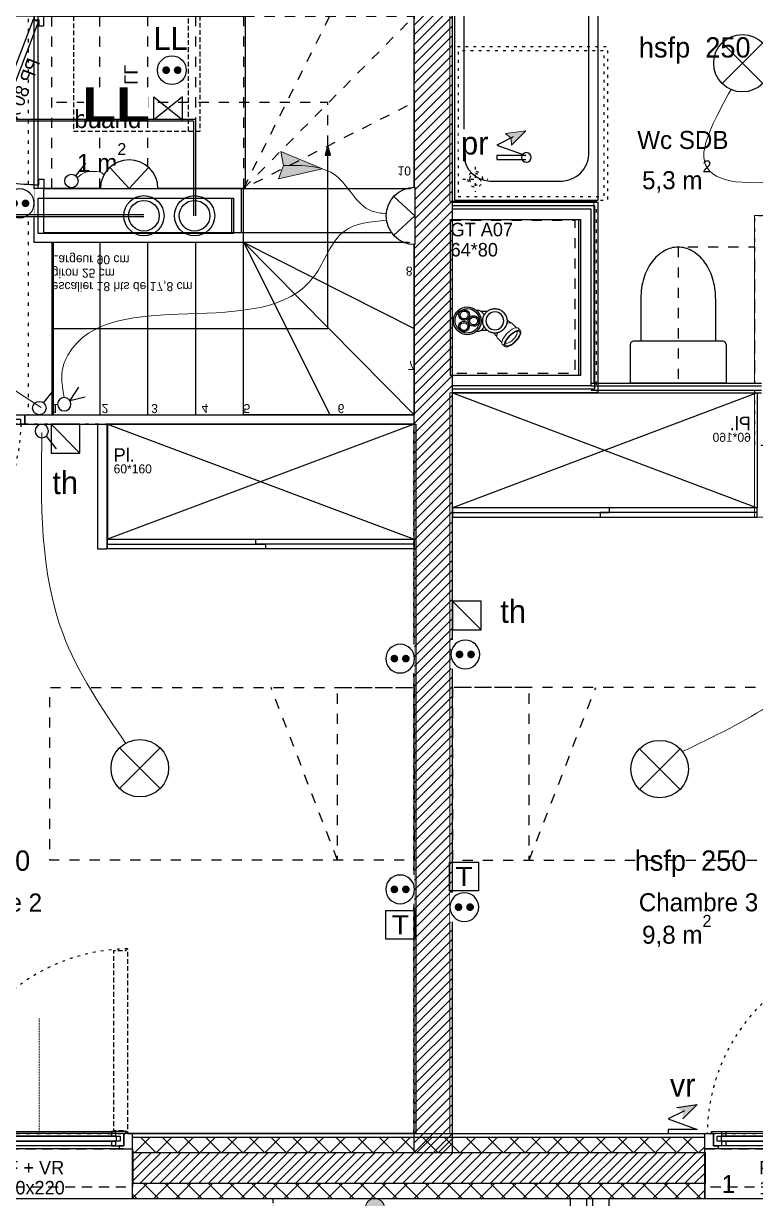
# Model space of a CAD drawing. Header units: centimetres. Extents: x 2648 to 12729, y 1890 to 6224.
# Drawn here: x 6583 to 6965, y 3517 to 4131 of the extents above; entities that cross this region are included whole.
import ezdxf

# ---------------------------------------------------------------- set-up
doc = ezdxf.new("R2010")
doc.units = ezdxf.units.CM
for name, pattern in [('ACAD_ISO03W100', [0.295276, 0.11811, -0.177165]), ('ISO-03', [1.5, 0.6, -0.9]), ('Style de ligne -1', [0.41664, 0.20828, -0.20836]), ('Style de ligne -11', [0.347222, 0.20828, -0.138942]), ('Style de ligne -13', [0.147638, 0.098425, -0.049213]), ('Style de ligne -14', [0.147638, 0.098425, -0.049213]), ('Style de ligne -17', [0.347222, 0.20828, -0.138942]), ('Style de ligne -18', [0.164042, 0.054681, -0.109361]), ('Style de ligne -19', [0.166667, 0.055556, -0.111111]), ('Style de ligne -5', [0.20828, 0.069425, -0.138855]), ('VW-01', [0.41656, 0.20828, -0.20828])]:
    doc.linetypes.add(name, pattern=pattern)
for name, color, linetype in [('B amÈnagement intÈrieur_Hatch', 252, 'Continuous'), ('B aménagement intérieur', 252, 'Continuous'), ('B faience', 252, 'Style de ligne -11'), ('B Faux plafonds', 9, 'Continuous'), ('B GÈnÈral_Hatch', 252, 'Continuous'), ('B Général', 252, 'Continuous'), ('C ANNOTATIONS-prestations', 252, 'Continuous'), ('C ANNOTATIONS-texte', 252, 'Continuous'), ('C ANNOTATIONS-texte surfaces', 252, 'Continuous'), ('C ANNOTATIONS-textes-numérotation gaine', 252, 'ISO-03'), ('D SURFACES-shab', 252, 'Continuous'), ('F REMPLISSAGE-vert clair', 252, 'Continuous'), ('F REMPLISSAGE-vert foncé', 252, 'Continuous'), ('prlm-EAU-CHU', 42, 'Continuous'), ('prlm-EAU-EF', 161, 'Continuous'), ('prlm-GT', 242, 'Continuous'), ('prlm-VMC', 93, 'Continuous')]:
    doc.layers.add(name, color=color, linetype=linetype)
for name, color, linetype, lineweight in [('prlm-CHAUFF', 4, 'Continuous', 25), ('prlm-ELEC-CFA', 1, 'Continuous', 25), ('prlm-ELEC-CFO', 10, 'Continuous', 25)]:
    doc.layers.add(name, color=color, linetype=linetype, lineweight=lineweight)
doc.layers.add('prlm-ZEROPLOT', color=254, linetype='Continuous', plot=False)
doc.layers.get('prlm-VMC').off()
doc.styles.add('Eurostile', font='Eurosti.TTF')
doc.styles.add('Eurostile (bold)', font='Eurostib.TTF')
doc.styles.add('prlm-eau-ef', font='ariblk.ttf', dxfattribs={"height": 18})
doc.styles.add('prlm-elec-cfa', font='comic.ttf', dxfattribs={"height": 12})
doc.styles.add('prlm-elec-cfo', font='comic.ttf', dxfattribs={"height": 12})
doc.styles.get("Standard").update_dxf_attribs({"font": 'isocp.shx', "height": 15})
pattern_1 = [(45, (0, 0), (-5.656854, 5.656854), []), (135, (0, 0), (5.656854, 5.656854), [])]
pattern_2 = [(45, (0, 0), (2.4253472, -2.6458333), [])]

# ---------------------------------------------------------------- blocks, each defined once
blk = doc.blocks.new('A 80.PF 100.220 + VR')
at = {"layer": 'B Général', "linetype": 'Continuous'}
for p, q in [((-50, 7), (-50, 17)), ((50, 7), (50, 17))]:
    blk.add_line(p, q, dxfattribs=at)
at = {"layer": 'B Général', "linetype": 'Continuous', "lineweight": 35}
for p, q in [((-50, 7), (-50, -9)), ((50, 7), (50, -9))]:
    blk.add_line(p, q, dxfattribs=at)
at = {"layer": 'B Général'}
blk.add_line((45, 9), (-45, 9), dxfattribs=at)
at = {"layer": 'B Général', "linetype": 'Style de ligne -14', "ltscale": 25.4, "flags": 128}
blk.add_lwpolyline([(47.5, 113.27), (46.5, 113.27), (46.5, 112.27), (40, 112.27), (40, 18.5), (46.5, 18.5), (46.5, 17.5), (47.5, 17.5)], close=True, dxfattribs=at)
at = {"layer": 'B Général', "flags": 128}
for points in [[(-43, 10.5), (-43, 9), (-50, 9), (-50, 17), (-45.5, 17), (-45.5, 10.5)], [(-43.5, 15.5), (43.5, 15.5), (43.5, 13), (-43.5, 13)], [(-41, 18), (41, 18), (41, 15.5), (-41, 15.5)], [(-41, 13), (41, 13), (41, 10.5), (-41, 10.5)], [(43, 10.5), (43, 9), (50, 9), (50, 17), (45.5, 17), (45.5, 10.5)]]:
    blk.add_lwpolyline(points, close=True, dxfattribs=at)
at = {"layer": 'B Général', "linetype": 'Continuous', "flags": 128}
for points in [[(-39, 15.5), (-41.5, 15.5), (-41.5, 13), (-39, 13), (-39, 10.5), (-45.5, 10.5), (-45.5, 17), (-46.5, 17), (-46.5, 18), (-39, 18)], [(39, 15.5), (41.5, 15.5), (41.5, 13), (39, 13), (39, 10.5), (45.5, 10.5), (45.5, 17), (46.5, 17), (46.5, 18), (39, 18)]]:
    blk.add_lwpolyline(points, close=True, dxfattribs=at)
at = {"layer": 'B Général', "linetype": 'Style de ligne -17', "ltscale": 25.4, "flags": 128}
blk.add_lwpolyline([(-50, 9), (50, 9), (50, -11), (-50, -11)], close=True, dxfattribs=at)
at = {"layer": 'B Général', "flags": 128}
blk.add_lwpolyline([(-50, -9), (-50, -17), (50, -17), (50, -9)], dxfattribs=at)
at = {"layer": 'B Général'}
blk.add_circle((47, 17.5), 0.5, dxfattribs=at)
at = {"layer": 'B Général', "linetype": 'Style de ligne -18', "ltscale": 25.4}
blk.add_arc((48.78, 15.78), 97.5, 90.89734, 179.2823, dxfattribs=at)
at = {"layer": 'B Général', "insert": (-21.61, 2.65), "char_height": 7.059, "attachment_point": 1, "rotation": 360, "line_spacing_factor": 0.894142, "style": 'Eurostile'}
blk.add_mtext('PF + VR', dxfattribs=at)
at = {"layer": 'C ANNOTATIONS-prestations', "attachment_point": 1, "rotation": 360, "line_spacing_factor": 0.894142}
for s, insert, char_height, style in [('1', (-41.14, -4.77), 9.41, 'Eurostile (bold)'), ('100x220', (-21.61, -7.83), 7.059, 'Eurostile')]:
    blk.add_mtext(s, dxfattribs=dict(at, insert=insert, char_height=char_height, style=style))
blk = doc.blocks.new('A 80.Escalier duplex bas BAT A')
at = {"layer": 'B amÈnagement intÈrieur_Hatch', "linetype": 'Continuous'}
blk.add_hatch(color=250, dxfattribs=at).paths.add_polyline_path([(57.67, -31.47), (56.33, -36.46), (54.99, -31.47)])
at = {"layer": 'B aménagement intérieur', "linetype": 'Continuous'}
for p, q in [((-62.67, 14.13), (-62.67, 104)), ((-37.67, 14.13), (-37.67, 104)), ((-12.67, 14.13), (-12.67, 104)), ((12.33, 104.04), (12.33, -13.96)), ((12.33, 14.04), (101.33, 104.04)), ((12.58, 14.16), (57.33, 104.04)), ((12.58, 14.16), (101.33, 59.04)), ((12.33, -13.96), (101.33, -13.96))]:
    blk.add_line(p, q, dxfattribs=at)
at = {"layer": 'B aménagement intérieur', "linetype": 'Continuous', "flags": 128}
for points in [[(-87.67, 104.04), (101.33, 104.04), (101.33, 14.16), (-87.67, 14.16)], [(57.67, -31.47), (56.33, -36.46), (54.99, -31.47)]]:
    blk.add_lwpolyline(points, close=True, dxfattribs=at)
for points in [[(101.33, -58.96), (101.33, 104.04), (12.33, 104.04)], [(-87.67, 59.04), (56.33, 59.04), (56.33, -36.46)]]:
    blk.add_lwpolyline(points, dxfattribs=at)
at = {"layer": 'B aménagement intérieur', "linetype": 'VW-01', "ltscale": 25.4, "flags": 128}
blk.add_lwpolyline([(-87.67, -13.96), (-87.67, -103.96), (101.33, -103.96), (101.33, -58.96), (12.33, -13.96)], close=True, dxfattribs=at)
at = {"layer": 'C ANNOTATIONS-prestations', "linetype": 'VW-01', "ltscale": 25.4}
for p, q in [((-62.67, -13.96), (-62.67, -103.96)), ((-37.67, -103.96), (-37.67, -13.96)), ((-12.67, -103.96), (-12.67, -13.96)), ((12.33, -13.96), (101.33, -103.96)), ((12.33, -103.96), (12.33, -13.96)), ((12.33, -14.09), (57.33, -103.96))]:
    blk.add_line(p, q, dxfattribs=at)
at = {"layer": 'C ANNOTATIONS-prestations', "linetype": 'VW-01', "ltscale": 25.4, "flags": 128}
blk.add_lwpolyline([(56.33, -36.46), (56.33, -58.96), (-87.67, -58.96)], dxfattribs=at)
at = {"layer": 'C ANNOTATIONS-prestations', "attachment_point": 1, "line_spacing_factor": 0.894142, "style": 'Eurostile'}
for s, insert, char_height in [('1', (-87.67, 103.17), 4.71), ('2', (-61.67, 103.17), 4.71), ('3', (-35.84, 103.17), 4.71), ('4', (-9.51, 103.17), 4.71), ('5', (12.33, 103.17), 4.71), ('6', (61.44, 103.17), 4.71), ('7', (98, 80.7), 4.71), ('8', (97, 31.46), 4.71), ('9', (97, 8.78), 4.71), ('10', (92.67, -20.82), 4.706)]:
    blk.add_mtext(s, dxfattribs=dict(at, insert=insert, char_height=char_height))
at = {"layer": 'C ANNOTATIONS-prestations', "insert": (-87.67, 39.53), "char_height": 4.706, "width": 140.2655, "attachment_point": 1, "line_spacing_factor": 0.894142, "style": 'Eurostile'}
blk.add_mtext('escalier 18 hts de 17,8 cm\\Pgiron 25 cm\\PLargeur 90 cm\\P', dxfattribs=at)
blk = doc.blocks.new('A 80.PP 80')
at = {"layer": 'B Général', "flags": 128}
blk.add_lwpolyline([(-43, 2.5), (-43, 85.5), (-39, 85.5), (-39, 2.5)], close=True, dxfattribs=at)
at = {"layer": 'B Général', "linetype": 'Style de ligne -18', "ltscale": 25.4, "flags": 128}
blk.add_lwpolyline([(46, 2.5), (45.27, 13.33), (43.1, 23.98), (39.53, 34.26), (34.61, 44), (28.44, 53.03), (21.1, 61.19), (12.74, 68.35), (3.5, 74.38), (-6.47, 79.18), (-17, 82.67), (-27.91, 84.79), (-39, 85.5)], dxfattribs=at)
at = {"layer": 'B Général', "linetype": 'Continuous', "flags": 128}
for points in [[(-45, 2.5), (-43, 2.5), (-43, 0), (-40, 0), (-40, -2.5), (-45, -2.5)], [(48, 2.5), (46, 2.5), (46, 0), (43, 0), (43, -2.5), (48, -2.5), (48, -2.5), (48, -2.5), (48, 1.79), (48, 1.79)]]:
    blk.add_lwpolyline(points, close=True, dxfattribs=at)
at = {"layer": 'C ANNOTATIONS-prestations', "insert": (-37.5, 32.5), "char_height": 5.8825, "attachment_point": 1, "rotation": 90, "line_spacing_factor": 0.894142, "style": 'Eurostile'}
blk.add_mtext('PP 83 x 204', dxfattribs=at)
blk = doc.blocks.new('A 80.porte 80 demi ouverture')
at = {"layer": 'B Général', "linetype": 'Continuous', "flags": 128}
for points in [[(37.11, 33.79), (38.18, 30.99), (-42.1, 0.17), (-43.18, 2.97)], [(-45, 2.5), (-43, 2.5), (-43, 0), (-40, 0), (-40, -2.5), (-45, -2.5)], [(45, 2.5), (43, 2.5), (43, 0), (40, 0), (40, -2.5), (45, -2.5), (45, -2.5), (45, -2.5), (45, 1.79)]]:
    blk.add_lwpolyline(points, close=True, dxfattribs=at)
at = {"layer": 'B Général', "linetype": 'Continuous'}
blk.add_arc((-43, 2.5), 86, 0, 19.33489, dxfattribs=at)
at = {"layer": 'C ANNOTATIONS-prestations', "insert": (-23.84, 5.78), "char_height": 7.059, "attachment_point": 1, "rotation": 21, "line_spacing_factor": 0.894142, "style": 'Eurostile'}
blk.add_mtext('PP 80 x 204\\P', dxfattribs=at)
blk = doc.blocks.new('A 80.Lit 90.190')
at = {"layer": 'B Général', "linetype": 'VW-01', "ltscale": 25.4}
blk.add_line((45, 54.99), (-45, 20.35), dxfattribs=at)
at = {"layer": 'B Général', "linetype": 'VW-01', "ltscale": 25.4, "flags": 128}
for points in [[(-45, 95), (45, 95), (45, -95), (-45, -95)], [(-45, 95), (45, 95), (45, 54.99), (-45, 54.99)]]:
    blk.add_lwpolyline(points, close=True, dxfattribs=at)
blk = doc.blocks.new('A 80.Placard 60.160')
at = {"layer": 'B Général', "linetype": 'Continuous'}
for p, q in [((80, 30), (-80, -30)), ((-80, 30), (80, -30))]:
    blk.add_line(p, q, dxfattribs=at)
at = {"layer": 'B Général', "linetype": 'Continuous', "flags": 128}
blk.add_lwpolyline([(80, -30), (80, 30), (-80, 30), (-80, -30)], dxfattribs=at)
for points in [[(80, -30), (80, -35), (-80, -35), (-80, -30)], [(80, -30), (80, -32.5), (-2.5, -32.5), (-2.5, -30)], [(2.5, -32.5), (2.5, -35), (-80, -35), (-80, -32.5)]]:
    blk.add_lwpolyline(points, close=True, dxfattribs=at)
at = {"layer": 'B Général', "insert": (-76.72, 17.52), "char_height": 7.059, "attachment_point": 1, "line_spacing_factor": 0.894142, "style": 'Eurostile'}
blk.add_mtext('Pl.', dxfattribs=at)
at = {"layer": 'C ANNOTATIONS-prestations', "insert": (-76.72, 6.72), "char_height": 4.706, "attachment_point": 4, "line_spacing_factor": 0.894142, "style": 'Eurostile'}
blk.add_mtext('60*160', dxfattribs=at)
blk = doc.blocks.new('A 80.Lave Linge')
at = {"layer": 'B Général', "linetype": 'Style de ligne -13', "ltscale": 25.4, "flags": 128}
blk.add_lwpolyline([(-29.47, 30), (-29.47, 36), (30.53, 36), (30.53, 30)], dxfattribs=at)
blk.add_lwpolyline([(-29.47, 30), (30.53, 30), (30.53, -30), (-29.47, -30)], close=True, dxfattribs=at)
at = {"layer": 'B Général', "insert": (0, 0), "char_height": 7.059, "attachment_point": 5, "line_spacing_factor": 0.894142, "style": 'Eurostile'}
blk.add_mtext('LL', dxfattribs=at)
blk = doc.blocks.new('A 80.Groupe-11-1')
at = {"layer": 'B aménagement intérieur', "linetype": 'Continuous'}
for p, q in [((6786.97, 4021.26), (6593.81, 4021.26)), ((6786.97, 4021.26), (6593.81, 4021.26)), ((6786.97, 4016.26), (6588.81, 4016.26)), ((6786.97, 4016.26), (6588.81, 4016.26)), ((6621.78, 3921.39), (6621.78, 3856.39)), ((6621.78, 3921.39), (6621.78, 3856.39)), ((6626.78, 3921.39), (6626.78, 3856.39)), ((6626.78, 3921.39), (6626.78, 3856.39)), ((6621.78, 3856.39), (6626.78, 3856.39))]:
    blk.add_line(p, q, dxfattribs=at)
at = {"layer": 'B Général', "linetype": 'Continuous'}
for p, q in [((6588.81, 4016.26), (6588.81, 4044.39)), ((6593.81, 4044.39), (6588.81, 4044.39)), ((6588.81, 4016.26), (6588.81, 4044.39)), ((6593.81, 4021.26), (6593.81, 4044.39)), ((6593.81, 4044.39), (6593.81, 4044.39)), ((6593.81, 4044.39), (6697.73, 4044.39)), ((6593.81, 4044.39), (6697.73, 4044.39)), ((6696.73, 4044.39), (6696.73, 4021.26)), ((6696.73, 4044.39), (6696.73, 4021.26)), ((6593.81, 4021.26), (6593.81, 4039.39)), ((6593.81, 4039.39), (6692.73, 4039.39)), ((6593.81, 4039.39), (6692.73, 4039.39)), ((6691.73, 4039.39), (6691.73, 4021.26)), ((6691.73, 4039.39), (6691.73, 4021.26)), ((6583.89, 3926.39), (6786.97, 3926.39)), ((6583.89, 3926.39), (6786.97, 3926.39)), ((6583.89, 3921.39), (6583.89, 3926.39)), ((6583.89, 3921.39), (6786.97, 3921.39)), ((6583.89, 3921.39), (6786.97, 3921.39))]:
    blk.add_line(p, q, dxfattribs=at)
at = {"layer": 'D SURFACES-shab', "flags": 128}
for points in [[(6588.81, 4134.39), (6490.89, 4134.39), (6490.89, 3926.39), (6598.81, 3926.39), (6598.81, 4016.26), (6588.81, 4016.26)], [(6698.81, 4134.39), (6698.81, 4044.39), (6590.81, 4044.39), (6590.81, 4134.39)], [(6787.81, 3551.39), (6490.89, 3551.39), (6490.89, 3921.39), (6787.81, 3921.39), (6787.81, 3909.39)]]:
    blk.add_lwpolyline(points, close=True, dxfattribs=at)
at = {"layer": 'B aménagement intérieur', "xscale": -1}
for name, p, rotation in [('A 80.porte 80 demi ouverture', (6591.31, 4089.39), 90), ('A 80.Lave Linge', (6639.31, 4103.86), 270), ('A 80.PP 80', (6535.89, 3923.89), 180)]:
    blk.add_blockref(name, p, dxfattribs=dict(at, rotation=rotation))
at = {"layer": 'B aménagement intérieur'}
blk.add_blockref('A 80.Placard 60.160', (6706.97, 3891.39), dxfattribs=at)
at = {"layer": 'B aménagement intérieur', "rotation": 270}
blk.add_blockref('A 80.Lit 90.190', (6691.97, 3739.01), dxfattribs=at)
at = {"layer": 'B Général', "xscale": -1, "rotation": 180}
blk.add_blockref('A 80.Escalier duplex bas BAT A', (6685.64, 4030.42), dxfattribs=at)
at = {"layer": 'C ANNOTATIONS-texte', "char_height": 9.412, "attachment_point": 8, "line_spacing_factor": 0.894142, "style": 'Eurostile'}
for s, insert in [('buand', (6627.21, 4075.84)), ('Chambre 2', (6561.79, 3667))]:
    blk.add_mtext(s, dxfattribs=dict(at, insert=insert))
at = {"layer": 'C ANNOTATIONS-texte surfaces', "insert": (6624.01, 4068.19), "char_height": 9.412, "attachment_point": 2, "line_spacing_factor": 0.894142, "style": 'Eurostile'}
blk.add_mtext('1 m{\\H0.6667x;\\S2^ ;}', dxfattribs=at)
blk = doc.blocks.new('A 80.200_wc-2')
at = {"layer": 'B Général', "linetype": 'Continuous'}
for p, q in [((-25, -20.1), (-25, 0)), ((-24.9, 0.1), (24.9, 0.1)), ((25, -20.1), (25, 0)), ((-19.5, -44.2), (-19.5, -21.9)), ((19.5, -44.2), (19.5, -21.9))]:
    blk.add_line(p, q, dxfattribs=at)
at = {"layer": 'B Général', "linetype": 'Continuous', "flags": 128}
blk.add_lwpolyline([(-25, -20.1), (-24.9, -20.6), (-24.75, -20.9), (-24.55, -21.2), (-24.3, -21.45), (-23.9, -21.7), (-23.4, -21.85), (-23.15, -21.9), (23.25, -21.9), (23.55, -21.85), (23.9, -21.7), (24.2, -21.5), (24.45, -21.3), (24.65, -21.05), (24.8, -20.75), (24.9, -20.5), (24.95, -20.3), (25, -20.1)], dxfattribs=at)
for points in [[(-19.5, -44.2), (-19.5, -44.2, 0.036537), (-19.11, -49.53, 0.035337), (-17.94, -54.75), (-17.94, -54.75, 0.041299), (-16.22, -59.09), (-16.22, -59.09), (-16.22, -59.1, 0.041783), (-13.79, -63.08, 0.053503), (-10.77, -66.4), (-10.77, -66.4, 0.054816), (-7.12, -69.02), (-7.12, -69.02, 0.063755), (-3.68, -70.42), (-3.68, -70.42, 0.064897), (0, -70.9)], [(0, -70.9, 0.064897), (3.68, -70.42), (3.68, -70.42, 0.063726), (7.12, -69.02), (7.12, -69.02, 0.054816), (10.77, -66.4), (10.77, -66.4, 0.053503), (13.79, -63.08, 0.041783), (16.22, -59.1), (16.22, -59.09), (16.22, -59.09, 0.041299), (17.94, -54.75), (17.94, -54.75, 0.035337), (19.11, -49.53, 0.036556), (19.5, -44.2)]]:
    blk.add_lwpolyline(points, format="xyb", dxfattribs=at)
at = {"layer": 'B Général', "linetype": 'Continuous'}
for centre, start, end in [((-24.9, 0), 90, 180), ((24.9, 0), 0, 90)]:
    blk.add_arc(centre, 0.1, start, end, dxfattribs=at)
blk = doc.blocks.new('A 80.WC-plan')
at = {"layer": 'B Général', "linetype": 'Style de ligne -1', "ltscale": 25.4, "flags": 128}
blk.add_lwpolyline([(-32.5, -4), (-32.5, -75), (-72.5, -75), (-72.5, -4)], close=True, dxfattribs=at)
at = {"layer": 'B Général', "xscale": -1, "rotation": 180}
blk.add_blockref('A 80.200_wc-2', (-32.6, -74.9), dxfattribs=at)
blk = doc.blocks.new('A 80.Groupe-4-1')
at = {"layer": 'B Général', "linetype": 'Style de ligne -19', "ltscale": 25.4}
for p, q in [((-29.11, -35.61), (-29.11, -22.61)), ((-22.61, -29.11), (-35.61, -29.11))]:
    blk.add_line(p, q, dxfattribs=at)
at = {"layer": 'B Général', "linetype": 'Style de ligne -19', "ltscale": 25.4, "flags": 128}
for points in [[(-40, -40), (-40, 40), (40, 40), (40, -40)], [(-38, -38), (-38, 38), (38, 38), (38, -38)]]:
    blk.add_lwpolyline(points, close=True, dxfattribs=at)
at = {"layer": 'B Général', "linetype": 'Style de ligne -19', "ltscale": 25.4}
for radius in [4, 3]:
    blk.add_circle((-29.11, -29.11), radius, dxfattribs=at)
blk = doc.blocks.new('A 80.Douche pointillée')
at = {"layer": 'B Général'}
blk.add_blockref('A 80.Groupe-4-1', (0, 0), dxfattribs=at)
blk = doc.blocks.new('A 80.Baignoire 75_170')
at = {"layer": 'B faience', "lineweight": 18, "flags": 128}
blk.add_lwpolyline([(-85, 38.5), (-85, -37.5), (86, -37.5)], dxfattribs=at)
at = {"layer": 'B Général', "linetype": 'Continuous', "flags": 128}
blk.add_lwpolyline([(-84, -36.5), (-84, 38.5), (86, 38.5), (86, -36.5)], close=True, dxfattribs=at)
blk.add_lwpolyline([(-74, -17.85), (-74, 19.85, -0.379059), (-60.25, 33.6), (62.5, 33.6, -0.377778), (76, 20.1), (76, -17.85, -0.374545), (62.25, -31.6), (-60.5, -31.6, -0.392593), (-74, -18.1)], format="xyb", close=True, dxfattribs=at)
at = {"layer": 'B Général', "linetype": 'Continuous'}
blk.add_circle((-61.7, 1), 2.5, dxfattribs=at)
at = {"layer": 'B Général'}
blk.add_blockref('A 80.Douche pointillée', (-44, 3.5), dxfattribs=at)
at = {"layer": 'C ANNOTATIONS-prestations', "insert": (62.5, 26.61), "char_height": 4.706, "width": 80, "attachment_point": 9, "line_spacing_factor": 0.894142, "style": 'Eurostile'}
blk.add_mtext('Baignoire 170x75', dxfattribs=at)
blk = doc.blocks.new('A 80.T4 A13_A14 Bas (2D)')
at = {"layer": 'B Général', "linetype": 'Continuous'}
for p, q in [((-399.25, 155.48), (-323.49, 155.48)), ((-323.49, 155.48), (-323.49, 55.98)), ((-399.25, 146.48), (-332.49, 146.48)), ((-332.49, 146.48), (-332.49, 64.98)), ((-332.49, 64.98), (-399.25, 64.98)), ((-323.49, 55.98), (-399.25, 55.98)), ((-326.97, 60.98), (-238.14, 60.98)), ((-326.97, 55.98), (-238.14, 55.98))]:
    blk.add_line(p, q, dxfattribs=at)
at = {"layer": 'D SURFACES-shab', "lineweight": 18, "flags": 128}
for points in [[(-241.8, 60.98), (-325.62, 60.98), (-325.62, 155.98), (-400.62, 155.98), (-400.62, 326.51), (-138.8, 326.51), (-139.8, 148.51), (-241.8, 148.51)], [(-138.79, 28.51), (-138.8, -330.49), (-400.57, -330.49), (-400.62, 55.98), (-241.79, 55.98), (-241.79, -9.02), (-236.95, -9.02), (-236.95, 28.51)]]:
    blk.add_lwpolyline(points, close=True, dxfattribs=at)
at = {"layer": 'F REMPLISSAGE-vert clair'}
for p, q in [((-399.25, 153.68), (-325.29, 153.68)), ((-325.29, 153.68), (-325.29, 57.78)), ((-399.25, 151.88), (-327.09, 151.88)), ((-327.09, 151.88), (-327.09, 59.58)), ((-327.09, 59.58), (-399.25, 59.58)), ((-325.29, 57.78), (-399.25, 57.78)), ((-326.97, 59.68), (-238.14, 59.68)), ((-326.97, 57.28), (-238.14, 57.28))]:
    blk.add_line(p, q, dxfattribs=at)
at = {"layer": 'F REMPLISSAGE-vert clair', "linetype": 'Continuous'}
for p, q in [((-399.25, 146.48), (-332.49, 146.48)), ((-332.49, 146.48), (-332.49, 64.98)), ((-332.49, 64.98), (-399.25, 64.98))]:
    blk.add_line(p, q, dxfattribs=at)
at = {"layer": 'F REMPLISSAGE-vert foncé', "linetype": 'Continuous'}
for p, q in [((-399.25, 155.48), (-323.49, 155.48)), ((-323.49, 155.48), (-323.49, 55.98)), ((-323.49, 55.98), (-399.25, 55.98)), ((-326.97, 60.98), (-238.14, 60.98)), ((-326.97, 55.98), (-238.14, 55.98))]:
    blk.add_line(p, q, dxfattribs=at)
at = {"layer": 'F REMPLISSAGE-vert foncé'}
for p, q in [((-399.25, 153.68), (-325.29, 153.68)), ((-325.29, 153.68), (-325.29, 57.78)), ((-325.29, 57.78), (-399.25, 57.78)), ((-326.97, 59.68), (-238.14, 59.68)), ((-326.97, 57.28), (-238.14, 57.28))]:
    blk.add_line(p, q, dxfattribs=at)
at = {"layer": 'B aménagement intérieur', "xscale": -0.9926628695318722}
blk.add_blockref('A 80.Placard 60.160', (-319.84, 25.98), dxfattribs=at)
at = {"layer": 'B Général', "xscale": -1}
for name, p, rotation in [('A 80.Baignoire 75_170', (-361.75, 240.48), 270), ('A 80.Lit 90.190', (-304.25, -142.87), 90)]:
    blk.add_blockref(name, p, dxfattribs=dict(at, rotation=rotation))
blk.add_blockref('A 80.WC-plan', (-314.16, 135.98), dxfattribs=at)
at = {"layer": 'C ANNOTATIONS-texte', "char_height": 9.412, "attachment_point": 8, "line_spacing_factor": 0.894142, "style": 'Eurostile'}
for s, insert in [('Wc SDB', (-279.14, 183.07)), ('Chambre 3', (-270.97, -214.76))]:
    blk.add_mtext(s, dxfattribs=dict(at, insert=insert))
at = {"layer": 'C ANNOTATIONS-texte surfaces', "char_height": 9.412, "attachment_point": 2, "line_spacing_factor": 0.894142, "style": 'Eurostile'}
for s, insert in [('5,3 m{\\H0.6667x;\\S2^ ;}', (-282.32, 177.26)), ('9,8 m{\\H0.6667x;\\S2^ ;}', (-282.31, -216.49))]:
    blk.add_mtext(s, dxfattribs=dict(at, insert=insert))
blk = doc.blocks.new('A 80.Groupe-19-1')
at = {"layer": 'B Général', "linetype": 'VW-01', "ltscale": 25.4, "flags": 128}
blk.add_lwpolyline([(6805.97, 4027.86), (6870.75, 4027.86), (6870.75, 3947.86), (6805.97, 3947.86)], close=True, dxfattribs=at)
at = {"layer": 'C ANNOTATIONS-textes-numérotation gaine', "insert": (6805.97, 4026.56), "char_height": 7.059, "width": 42, "attachment_point": 1, "line_spacing_factor": 0.894142, "style": 'Eurostile'}
blk.add_mtext('GT A07\\P64*80', dxfattribs=at)
blk = doc.blocks.new('xi.EA')
at = {"layer": 'prlm-ZEROPLOT', "color": 250, "linetype": 'ACAD_ISO03W100', "lineweight": 0, "ltscale": 0.2}
blk.add_lwpolyline([(0, 0), (0, 60)], dxfattribs=at)
blk = doc.blocks.new('xi.ECAP')
at = {"color": 0}
blk.add_wipeout([(-15, 0), (-10.13, 11.06), (0, 15), (10.13, 11.06), (15, 0)], dxfattribs=at).dxf.layer = 'prlm-ELEC-CFO'
at = {"layer": 'prlm-ELEC-CFO', "color": 0, "linetype": 'ByBlock', "lineweight": -2, "flags": 128}
blk.add_lwpolyline([(15, 0, 1), (-15, 0)], format="xyb", close=True, dxfattribs=at)
at = {"layer": 'prlm-ELEC-CFO', "color": 0}
blk.add_lwpolyline([(-10.13, 11.06), (0, 0), (10.13, 11.06)], dxfattribs=at)
blk = doc.blocks.new('xi.LLrob')
at = {"layer": 'prlm-EAU-EF', "color": 0}
blk.add_lwpolyline([(-6, 7.5), (6, 7.5), (-6, -7.5), (6, -7.5)], close=True, dxfattribs=at)
blk = doc.blocks.new('xi.LL')
at = {"color": 0, "lineweight": 5}
blk.add_wipeout([(-7.5, -7.5), (7.5, -7.5), (7.5, 7.5), (-7.5, 7.5)], dxfattribs=at).dxf.layer = 'prlm-ELEC-CFO'
at = {"layer": 'prlm-ELEC-CFO', "color": 0, "linetype": 'ByBlock', "lineweight": 5, "const_width": 2}
for points in [[(-4, 0, 1), (-2, 0, 1)], [(2, 0, 1), (4, 0, 1)]]:
    blk.add_lwpolyline(points, format="xyb", close=True, dxfattribs=at)
at = {"layer": 'prlm-ELEC-CFO', "color": 0, "linetype": 'ByBlock', "lineweight": -2}
blk.add_circle((0, 0), 7.5, dxfattribs=at)
blk = doc.blocks.new('xi.PTCE')
at = {"layer": 'prlm-ELEC-CFO', "color": 0}
for points in [[(-10.61, 10.61), (10.61, -10.61)], [(10.61, 10.61), (-10.61, -10.61)]]:
    blk.add_lwpolyline(points, dxfattribs=at)
at = {"layer": 'prlm-ELEC-CFO', "color": 0, "linetype": 'ByBlock'}
blk.add_circle((0, 0), 15, dxfattribs=at)
blk = doc.blocks.new('xi.SA')
at = {"layer": 'prlm-ELEC-CFO', "color": 0}
blk.add_lwpolyline([(0.2, -1.28), (5.5, 5.28)], dxfattribs=at)
blk.add_circle((-2, -4), 3.5, dxfattribs=at)
blk = doc.blocks.new('xi.fl')
at = {"layer": 'prlm-ELEC-CFO'}
blk.add_hatch(color=0, dxfattribs=at).paths.add_polyline_path([(20.38, 0), (-1.98, -7.2), (0, 0), (-1.98, 7.2)])
at = {"layer": 'prlm-ELEC-CFO', "color": 0, "lineweight": 5}
blk.add_lwpolyline([(20.38, 0), (-1.98, -7.2), (0, 0), (-1.98, 7.2)], close=True, dxfattribs=at)
blk = doc.blocks.new('xi.VV')
at = {"layer": 'prlm-ELEC-CFO', "color": 0}
blk.add_lwpolyline([(6.95, 3.42), (0.01, -1.13), (1.91, 6.95)], dxfattribs=at)
blk.add_circle((-2, -4), 3.5, dxfattribs=at)
blk = doc.blocks.new('xi.PC')
at = {"color": 0, "lineweight": 5}
blk.add_wipeout([(-7.5, -7.5), (7.5, -7.5), (7.5, 7.5), (-7.5, 7.5)], dxfattribs=at).dxf.layer = 'prlm-ELEC-CFO'
at = {"layer": 'prlm-ELEC-CFO', "color": 0, "linetype": 'ByBlock', "lineweight": 5, "const_width": 2}
for points in [[(-4, 0, 1), (-2, 0, 1)], [(2, 0, 1), (4, 0, 1)]]:
    blk.add_lwpolyline(points, format="xyb", close=True, dxfattribs=at)
at = {"layer": 'prlm-ELEC-CFO', "color": 0, "linetype": 'ByBlock', "lineweight": -2}
blk.add_circle((0, 0), 7.5, dxfattribs=at)
blk = doc.blocks.new('xi.TEL')
at = {"layer": 'prlm-ELEC-CFA', "color": 0, "linetype": 'ByBlock', "lineweight": -2, "flags": 128}
blk.add_lwpolyline([(-7.5, 7.5), (7.5, 7.5), (7.5, -7.5), (-7.5, -7.5)], close=True, dxfattribs=at)
at = {"layer": 'prlm-ELEC-CFA', "color": 0, "linetype": 'ByBlock', "insert": (0, 0), "char_height": 10, "width": 11.36, "attachment_point": 5}
blk.add_mtext('{\\fVerdana|b0|i0|c0|p34;T}', dxfattribs=at)
blk = doc.blocks.new('xi.VR')
at = {"layer": 'prlm-ELEC-CFO', "lineweight": 5}
blk.add_hatch(color=0, dxfattribs=at).paths.add_polyline_path([(-3, 6), (-0.1, 3.7), (0, 0), (7.5, 7.5)])
at = {"layer": 'prlm-ELEC-CFO', "color": 0}
for points in [[(-3, 6), (7.5, 7.5), (0, 0)], [(0.95, 4.23), (-7.5, 0), (7.5, -5.5), (-7.5, -5.5), (-7.5, -7.5), (7.5, -7.5)]]:
    blk.add_lwpolyline(points, dxfattribs=at)
blk = doc.blocks.new('xi.th-ch')
at = {"layer": 'prlm-CHAUFF', "color": 0, "linetype": 'ByBlock', "lineweight": -2, "flags": 128}
blk.add_lwpolyline([(-7.5, 7.5), (7.5, 7.5), (7.5, -7.5), (-7.5, -7.5)], close=True, dxfattribs=at)
at = {"layer": 'prlm-CHAUFF', "color": 0}
blk.add_lwpolyline([(-7.5, -7.5), (7.5, 7.5)], dxfattribs=at)
blk = doc.blocks.new('xi.ccev1')
at = {"layer": 'prlm-EAU-CHU', "color": 0, "lineweight": 13}
for p, q in [((-5, -3.93), (-5, -6.32)), ((5, -3.93), (5, -6.32)), ((-5.8, -13.12), (-5.89, -11.33)), ((-5.41, -10.46), (-5.41, -7.11)), ((5.41, -7.11), (5.41, -10.46)), ((5.89, -11.33), (5.79, -13.07)), ((5.78, -14.4), (5.78, -14.4))]:
    blk.add_line(p, q, dxfattribs=at)
for radius in [6.36, 4.67]:
    blk.add_circle((0, 0), radius, dxfattribs=at)
for centre, radius, start, end in [((-2.54, -9.09), 3.68, 101.22401, 136.49298), ((2.54, -9.09), 3.68, 43.50702, 78.77599), ((-4.48, -7.14), 0.936, 141.87411, 175.33952), ((4.48, -7.14), 0.936, 4.66048, 38.12589)]:
    blk.add_arc(centre, radius, start, end, dxfattribs=at)
at = {"layer": 'prlm-EAU-CHU', "color": 0, "lineweight": 13, "extrusion": (0, 0, -1)}
for centre, major_axis, ratio, start_param, end_param in [((0, -11.41), (-5.89, 0), 0.391508, 0.036281, 3.105311), ((0, -12.09), (-4.1, 0.03), 0.383971, 2.986035, 6.398097)]:
    blk.add_ellipse(centre, major_axis=major_axis, ratio=ratio, start_param=start_param, end_param=end_param, dxfattribs=at)
for major_axis, ratio in [((5.79, 0), 0.383426), ((5.11, 0), 0.383329)]:
    blk.add_ellipse((0, -13.07), major_axis=major_axis, ratio=ratio, dxfattribs=at)
blk = doc.blocks.new('xi.evacbg')
at = {"layer": 'prlm-EAU-CHU', "color": 0}
for p, q in [((7.31, 5), (3.93, 5)), ((3.93, -5), (7.31, -5))]:
    blk.add_line(p, q, dxfattribs=at)
at = {"layer": 'prlm-EAU-CHU', "color": 0, "flags": 128}
for points in [[(5.62, 3.07), (5.77, 3.37), (5.98, 3.7), (6.2, 4.01), (6.44, 4.29), (6.69, 4.54), (6.95, 4.76), (7.23, 4.96), (7.52, 5.11), (7.82, 5.24), (8.12, 5.33), (8.43, 5.39), (8.74, 5.41), (9.54, 5.41)], [(9.54, -5.41), (8.74, -5.41), (8.43, -5.39), (8.12, -5.33), (7.82, -5.24), (7.52, -5.11), (7.23, -4.96), (6.95, -4.76), (6.69, -4.54), (6.44, -4.29), (6.2, -4.01), (5.98, -3.7), (5.77, -3.37), (5.62, -3.07)]]:
    blk.add_lwpolyline(points, dxfattribs=at)
at = {"layer": 'prlm-EAU-CHU', "color": 0}
blk.add_circle((0, 0), 4.67, dxfattribs=at)
for centre, radius, start, end in [((0, 0), 6.36, 101.39411, 108.60589), ((0, 0), 6.36, 93.60589, 101.39411), ((0, 0), 6.36, 86.39411, 93.60589), ((0, 0), 6.36, 78.60589, 86.39411), ((0, 0), 6.36, 71.39411, 78.60589), ((14.36, 0), 7.25, 270, 228.58124), ((14.36, 0), 6.37, 270, 252.0195), ((0, 0), 6.36, 176.39411, 183.60589), ((0, 0), 6.36, 168.60589, 176.39411), ((0, 0), 6.36, 161.39411, 168.60589), ((0, 0), 6.36, 153.60589, 161.39411), ((0, 0), 6.36, 146.39411, 153.60589), ((0, 0), 6.36, 138.60589, 146.39411), ((0, 0), 6.36, 131.39411, 138.60589), ((0, 0), 6.36, 123.60589, 131.39411), ((0, 0), 6.36, 116.39411, 123.60589), ((0, 0), 6.36, 108.60589, 116.39411), ((0, 0), 6.36, 63.60589, 71.39411), ((0, 0), 6.36, 56.39411, 63.60589), ((0, 0), 6.36, 48.60589, 56.39411), ((0, 0), 6.36, 41.39411, 48.60589), ((0, 0), 6.36, 33.60589, 41.39411), ((0, 0), 6.36, 26.39411, 33.60589), ((0, 0), 6.36, 18.60589, 26.39411), ((0, 0), 6.36, 11.39411, 18.60589), ((0, 0), 6.36, 3.60589, 11.39411), ((0, 0), 6.36, 356.39411, 3.60589), ((11.09, -0.09), 2.77, 63.29546, 271.4166), ((11.09, -0.09), 2.03, 55.81054, 55.32614), ((11.09, -0.09), 2.77, 271.4166, 63.29546), ((16.02, 3.06), 2.77, 292.92158, 292.85417), ((16.02, 3.06), 2.03, 308.85262, 307.75756), ((0, 0), 6.36, 183.60589, 191.39411), ((0, 0), 6.36, 191.39411, 198.60589), ((0, 0), 6.36, 198.60589, 206.39411), ((0, 0), 6.36, 206.39411, 213.60589), ((0, 0), 6.36, 213.60589, 221.39411), ((0, 0), 6.36, 221.39411, 228.60589), ((0, 0), 6.36, 228.60589, 236.39411), ((0, 0), 6.36, 236.39411, 243.60589), ((0, 0), 6.36, 243.60589, 251.39411), ((0, 0), 6.36, 251.39411, 258.60589), ((0, 0), 6.36, 281.39411, 288.60589), ((0, 0), 6.36, 288.60589, 296.39411), ((0, 0), 6.36, 296.39411, 303.60589), ((0, 0), 6.36, 303.60589, 311.39411), ((0, 0), 6.36, 311.39411, 318.60589), ((0, 0), 6.36, 318.60589, 326.39411), ((0, 0), 6.36, 326.39411, 333.60589), ((0, 0), 6.36, 333.60589, 341.39411), ((0, 0), 6.36, 341.39411, 348.60589), ((0, 0), 6.36, 348.60589, 356.39411), ((14.36, 0), 7.25, 228.26287, 270), ((14.36, 0), 6.37, 247.74932, 270), ((16.17, -2.97), 2.77, 63.29546, 271.4166), ((16.17, -2.97), 2.03, 55.81054, 55.32614), ((16.17, -2.97), 2.77, 271.4166, 63.29546), ((0, 0), 6.36, 258.60589, 266.39411), ((0, 0), 6.36, 266.39411, 273.60589), ((0, 0), 6.36, 273.60589, 281.39411)]:
    blk.add_arc(centre, radius, start, end, dxfattribs=at)
blk = doc.blocks.new('xi.rp')
at = {"layer": 'prlm-EAU-EF', "lineweight": 5}
h = blk.add_hatch(color=0, dxfattribs=at)
edge = h.paths.add_edge_path()
edge.add_arc((0, 5), 5, 0, 360)
at = {"layer": 'prlm-EAU-EF', "color": 0, "const_width": 1, "flags": 128}
blk.add_lwpolyline([(-7.82, 23.46), (7.82, 23.46)], dxfattribs=at)
at = {"layer": 'prlm-EAU-EF', "color": 0, "flags": 128}
blk.add_lwpolyline([(0, 5), (0, 23.46)], dxfattribs=at)
at = {"layer": 'prlm-EAU-EF', "color": 0, "lineweight": 5}
blk.add_circle((0, 5), 5, dxfattribs=at)
blk = doc.blocks.new('xi.PR')
at = {"layer": 'prlm-ELEC-CFO', "lineweight": 5}
blk.add_hatch(color=0, dxfattribs=at).paths.add_polyline_path([(-3, 6), (-0.1, 3.7), (0, 0), (7.5, 7.5)])
at = {"layer": 'prlm-ELEC-CFO', "color": 0, "lineweight": 5, "flags": 128}
blk.add_lwpolyline([(-3, 6), (-0.1, 3.7), (0, 0), (7.5, 7.5)], close=True, dxfattribs=at)
at = {"layer": 'prlm-ELEC-CFO', "color": 0}
blk.add_lwpolyline([(0.95, 4.23), (-7.5, 0), (7.5, -5.5), (-7.5, -5.5), (-7.5, -7.5), (7.5, -7.5)], dxfattribs=at)

msp = doc.modelspace()

# ---------------------------------------------------------------- hatches: boundary and pattern name
at = {"layer": 'B GÈnÈral_Hatch', "linetype": 'Continuous'}
h = msp.add_hatch(dxfattribs=at)
h.set_pattern_fill('50_BETON', color=256, style=0, pattern_type=2)
h.set_pattern_definition(pattern_2)
h.paths.add_polyline_path([(6786.972, 3541.389), (6806.972, 3541.389), (6806.972, 4895.389), (6786.972, 4895.389)])
h = msp.add_hatch(dxfattribs=at)
h.set_pattern_fill('02_ISOLANT', color=256, style=0, pattern_type=2)
h.set_pattern_definition(pattern_1)
h.paths.add_polyline_path([(6640.139, 3549.389), (6640.139, 3541.389), (6938.485, 3541.389), (6938.485, 3549.389)])
h = msp.add_hatch(dxfattribs=at)
h.set_pattern_fill('50_BETON', color=256, style=0, pattern_type=2)
h.set_pattern_definition(pattern_2)
h.paths.add_polyline_path([(6640.139, 3541.389), (6640.139, 3525.389), (6938.485, 3525.389), (6938.485, 3541.389)])
h = msp.add_hatch(dxfattribs=at)
h.set_pattern_fill('02_ISOLANT', color=256, style=0, pattern_type=2)
h.set_pattern_definition(pattern_1)
h.paths.add_polyline_path([(6640.139, 3525.389), (6640.139, 3517.389), (6938.485, 3517.389), (6938.485, 3525.389)])

# ---------------------------------------------------------------- linework, layer by layer
at = {"layer": 'B Faux plafonds', "linetype": 'Style de ligne -5', "ltscale": 25.4, "flags": 128}
for points in [[(6786.777, 3551.389), (6786.777, 3921.389), (6485.888, 3921.389), (6485.888, 4282.389), (6225.888, 4282.389), (6226.49, 4127.408), (6281.428, 4127.458), (6280.791, 4036.469), (6225.853, 4036.419), (6225.888, 3551.389)], [(6806.712, 4037.862), (6881.846, 4037.862), (6881.846, 3937.862), (6806.712, 3937.862), (6806.712, 3551.389), (7604.484, 3551.389), (7604.484, 3997.391), (7424.484, 3997.391), (7424.484, 4087.461), (7332.568, 4087.46), (7332.568, 3910.389), (6964.568, 3910.389), (6964.568, 4030.389), (7067.484, 4030.389), (7067.484, 4208.389), (6806.712, 4208.389)], [(6490.888, 4134.389), (6490.852, 3926.389), (6585.775, 3926.389), (6585.788, 3998.373), (6585.811, 3998.373), (6585.811, 4083.998), (6585.803, 4083.998), (6585.811, 4134.389)]]:
    msp.add_lwpolyline(points, close=True, dxfattribs=at)
at = {"layer": 'B Général', "linetype": 'Continuous', "lineweight": 18}
for p, q in [((6786.972, 3541.389), (6786.972, 4895.389)), ((6806.972, 3541.389), (6806.972, 4895.389)), ((6640.139, 3541.389), (6938.485, 3541.389)), ((6640.139, 3525.389), (6938.485, 3525.389))]:
    msp.add_line(p, q, dxfattribs=at)
at = {"layer": 'B Général', "linetype": 'Continuous'}
for p, q in [((6786.972, 3541.389), (6786.972, 4895.389)), ((6806.972, 3541.389), (6806.972, 4895.389)), ((6640.139, 3551.389), (6938.485, 3551.389)), ((6640.139, 3551.389), (6938.485, 3551.389)), ((6640.139, 3517.389), (6640.139, 3551.389)), ((6938.485, 3517.389), (6938.485, 3551.389)), ((6640.139, 3549.389), (6938.485, 3549.389)), ((6640.139, 3549.389), (6938.485, 3549.389)), ((6640.139, 3541.389), (6938.485, 3541.389)), ((6640.139, 3525.389), (6938.485, 3525.389)), ((6640.139, 3517.389), (6938.485, 3517.389)), ((6640.139, 3517.389), (6938.485, 3517.389))]:
    msp.add_line(p, q, dxfattribs=at)
at = {"layer": 'B Général', "linetype": 'Continuous', "flags": 128}
for points in [[(6199.948, 3251.389), (6199.948, 3517.389), (6219.948, 3517.389), (6219.948, 3271.389), (6868.485, 3271.389), (6868.485, 3517.389), (6888.485, 3517.389), (6888.485, 3271.389), (7606.484, 3271.389), (7606.484, 3517.389), (7626.484, 3517.389), (7626.484, 3251.389)], [(6876.985, 3517.389), (6879.985, 3517.389), (6879.985, 3271.389), (6876.985, 3271.389)]]:
    msp.add_lwpolyline(points, close=True, dxfattribs=at)
at = {"layer": 'B Général', "linetype": 'Style de ligne -13', "ltscale": 25.4, "flags": 128}
msp.add_lwpolyline([(6263.332, 3517.391), (6713.332, 3517.391), (6713.332, 3317.391), (6263.332, 3317.391)], close=True, dxfattribs=at)
at = {"layer": 'prlm-CHAUFF', "ltscale": 50}
for p, q in [((6671.946, 4079.711), (6671.946, 4030.231)), ((6672.946, 4080.711), (6672.946, 4030.231))]:
    msp.add_line(p, q, dxfattribs=at)
at = {"layer": 'prlm-CHAUFF'}
for centre, radius in [((6646.042, 4030.231), 10.5), ((6646.042, 4030.231), 8), ((6672.446, 4030.231), 10.5), ((6672.446, 4030.231), 8)]:
    msp.add_circle(centre, radius, dxfattribs=at)
at = {"layer": 'prlm-ELEC-CFO', "lineweight": 13}
for points in [[(7053.777, 4062.214), (7027.292, 4078.677), (7034.287, 4091.486), (7019.473, 4117.889), (6928.562, 4195.022)], [(6952.212, 4096.088), (6938.088, 4063.427), (7053.777, 4062.214)], [(6611.08, 4049.974), (6615.67, 4052.944), (6619.732, 4053.357), (6624.999, 4051.703), (6625.112, 4051.44)], [(6772.389, 4031.315), (6764.537, 4032.81), (6746.274, 4051.052), (6718.839, 4056.499)], [(6604.5, 3935.389), (6603.869, 3951.434), (6606.419, 3957.511), (6734.869, 3998.709), (6750.572, 4022.251), (6772.522, 4027.876)], [(6538.708, 4008.958), (6551.847, 3965.075), (6592.45, 3930.148)], [(6636.452, 3754.971), (6603.906, 3811.811), (6592.863, 3917.166)], [(6926.946, 3750.608), (7000.442, 3806.939), (6977.093, 3889.124)]]:
    msp.add_spline(points, degree=3, dxfattribs=at)
at = {"layer": 'prlm-GT'}
msp.add_lwpolyline([(6872.735, 3946.859), (6805.972, 3946.859), (6805.972, 4028.359), (6872.735, 4028.359)], close=True, dxfattribs=at)

# ---------------------------------------------------------------- block references
at = {"layer": 'B aménagement intérieur'}
for name, p in [('A 80.Groupe-11-1', (0, 0)), ('A 80.T4 A13_A14 Bas (2D)', (7206.225, 3881.882))]:
    msp.add_blockref(name, p, dxfattribs=at)
at = {"layer": 'B Général'}
for p in [(6590.139, 3534.389), (6988.485, 3534.389)]:
    msp.add_blockref('A 80.PF 100.220 + VR', p, dxfattribs=at)
at = {"layer": 'C ANNOTATIONS-textes-numérotation gaine'}
msp.add_blockref('A 80.Groupe-19-1', (0, 0), dxfattribs=at)
at = {"layer": 'prlm-CHAUFF', "xscale": -1, "rotation": 180}
for p in [(6605.144, 3913.889), (6814.472, 3821.644)]:
    msp.add_blockref('xi.th-ch', p, dxfattribs=at)
at = {"layer": 'prlm-EAU-CHU', "xscale": -1}
msp.add_blockref('xi.evacbg', (6829.052, 3975.395), dxfattribs=at)
at = {"layer": 'prlm-EAU-CHU', "xscale": -1, "rotation": 45}
msp.add_blockref('xi.ccev1', (6829.052, 3975.395), dxfattribs=at)
at = {"layer": 'prlm-EAU-EF'}
for name, p, rotation in [('xi.LLrob', (6658.722, 4086.322), 90), ('xi.rp', (6766.48, 3517.389), 180), ('xi.rp', (6766.48, 3517.389), 180)]:
    msp.add_blockref(name, p, dxfattribs=dict(at, rotation=rotation))
at = {"layer": 'prlm-ELEC-CFA'}
for p in [(6812.949, 3685.412), (6779.759, 3660.196)]:
    msp.add_blockref('xi.TEL', p, dxfattribs=at)
at = {"layer": 'prlm-ELEC-CFO'}
for name, p in [('xi.PTCE', (6958.166, 4109.856)), ('xi.PR', (6837.658, 4067.104)), ('xi.SA', (6610.262, 4052.389)), ('xi.SA', (6593.5, 3933.889)), ('xi.PTCE', (6643.905, 3741.954)), ('xi.PTCE', (6915.041, 3741.483))]:
    msp.add_blockref(name, p, dxfattribs=at)
at = {"layer": 'prlm-ELEC-CFO', "xscale": -1}
for name, p, rotation in [('xi.fl', (6718.839, 4056.499), 175.0232068924268), ('xi.VV', (6608.5, 3933.889), 270.0000000000038), ('xi.SA', (6594.795, 3913.895), 180)]:
    msp.add_blockref(name, p, dxfattribs=dict(at, rotation=rotation))
at = {"layer": 'prlm-VMC', "rotation": 2.094324713652895e-11}
msp.add_blockref('xi.EA', (6591.472, 3551.389), dxfattribs=at)

# ---------------------------------------------------------------- texts
at = {"layer": 'C ANNOTATIONS-prestations', "char_height": 10.5885, "attachment_point": 7, "line_spacing_factor": 0.894142, "style": 'Eurostile'}
for insert, width in [((6904.144, 4109.601), 74.86707), ((6528.474, 3685.234), 113.70084), ((6901.941, 3685.234), 113.70084)]:
    msp.add_mtext('hsfp  250', dxfattribs=dict(at, insert=insert, width=width))

# ---------------------------------------------------------------- next in the draw order: block references
at = {"layer": 'prlm-ELEC-CFO'}
for name, p, rotation in [('xi.LL', (6660.627, 4106.206), 180), ('xi.ECAP', (6638.351, 4044.389), 359.9915005193832)]:
    msp.add_blockref(name, p, dxfattribs=dict(at, rotation=rotation))
at = {"layer": 'prlm-ELEC-CFO', "xscale": -1}
for name, p, rotation in [('xi.PC', (6581.311, 4036.717), 180), ('xi.ECAP', (6787.345, 4030.17), 90), ('xi.PC', (6813.626, 3801.31), 180), ('xi.PC', (6779.64, 3799.127), 180), ('xi.PC', (6779.64, 3678.702), 180), ('xi.PC', (6813.118, 3669.428), 180)]:
    msp.add_blockref(name, p, dxfattribs=dict(at, rotation=rotation))

# ---------------------------------------------------------------- next in the draw order: texts
at = {"layer": 'prlm-CHAUFF', "lineweight": 20, "char_height": 12, "attachment_point": 5, "line_spacing_factor": 0.8, "style": 'prlm-elec-cfa', "bg_fill": 3, "box_fill_scale": 1.1, "bg_fill_color": 256, "bg_fill_transparency": 0}
for insert in [(6605.023, 3890.881), (6838.594, 3823.694)]:
    msp.add_mtext('th', dxfattribs=dict(at, insert=insert))
at = {"layer": 'prlm-EAU-EF', "lineweight": 20, "insert": (6631.422, 4097.254), "char_height": 18, "attachment_point": 2, "line_spacing_factor": 0.8, "style": 'prlm-eau-ef', "bg_fill": 3, "box_fill_scale": 0.95, "bg_fill_color": 256, "bg_fill_transparency": 0}
msp.add_mtext('LL', dxfattribs=at)
at = {"layer": 'prlm-ELEC-CFO', "lineweight": 20, "char_height": 12, "line_spacing_factor": 0.8, "style": 'prlm-elec-cfo', "bg_fill": 3, "bg_fill_color": 256, "bg_fill_transparency": 0}
for s, insert, attachment_point, box_fill_scale in [('LL', (6659.962, 4128.807), 2, 0.95), ('pr', (6818.559, 4066.369), 5, 1.1), ('vr', (6926.998, 3576.611), 5, 1.1)]:
    msp.add_mtext(s, dxfattribs=dict(at, insert=insert, attachment_point=attachment_point, box_fill_scale=box_fill_scale))

# ---------------------------------------------------------------- next in the draw order: linework, layer by layer
at = {"layer": 'prlm-CHAUFF', "ltscale": 50}
for p, q in [((6537.728, 4080.711), (6672.946, 4080.711)), ((6538.728, 4079.711), (6671.946, 4079.711)), ((6646.042, 4030.731), (6556.37, 4030.731)), ((6646.042, 4029.731), (6557.37, 4029.731))]:
    msp.add_line(p, q, dxfattribs=at)
at = {"layer": 'prlm-GT'}
msp.add_lwpolyline([(6590.811, 4039.388), (6692.811, 4039.388), (6692.811, 4021.038), (6590.811, 4021.038)], close=True, dxfattribs=at)

# ---------------------------------------------------------------- next in the draw order: block references
at = {"layer": 'prlm-ELEC-CFO'}
msp.add_blockref('xi.VR', (6926.998, 3558.888), dxfattribs=at)

doc.saveas('drawing.dxf')
